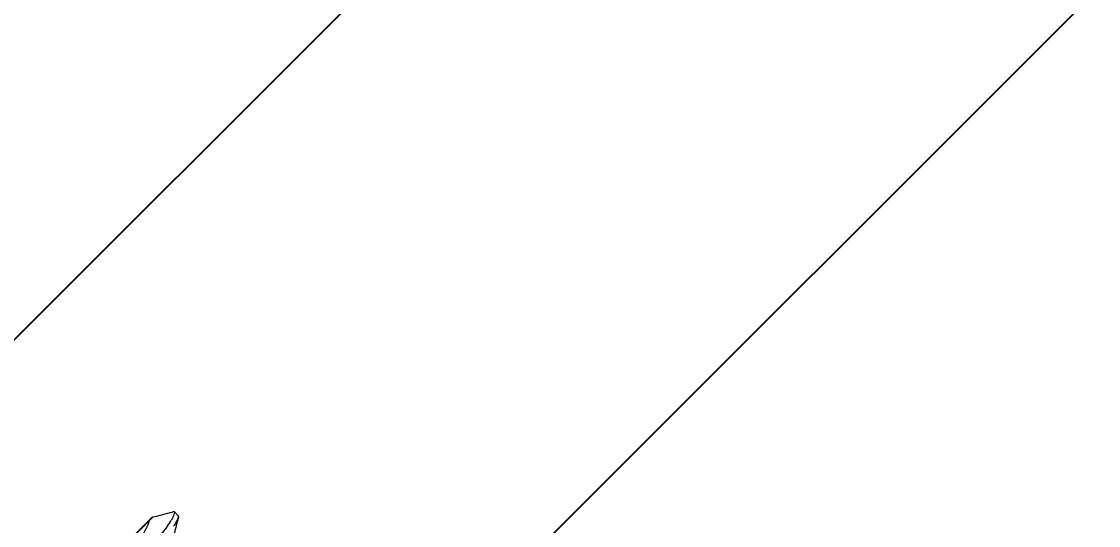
# Model space of a CAD drawing. Header units: inches. Extents: x 129892 to 140765, y 18172 to 24435.
# Drawn here: x 135580.62 to 135607.63, y 22574.25 to 22586.9 of the extents above; entities that cross this region are included whole.
import ezdxf

# ---------------------------------------------------------------- set-up
doc = ezdxf.new("R2010")
doc.units = ezdxf.units.IN
doc.header["$MEASUREMENT"] = 0
doc.header["$PDMODE"] = 66
doc.styles.add('EXCELSIOR', font='dim.shx', dxfattribs={"height": 45})
doc.dimstyles.new('EXCELSIOR', dxfattribs={"dimtxt": 50, "dimasz": 15, "dimexe": 20, "dimexo": 20, "dimgap": 10, "dimtad": 1, "dimdec": 0, "dimtxsty": 'EXCELSIOR', "dimblk": 'OBLIQUE', "dimcen": 2.5, "dimclrd": 1, "dimclre": 1, "dimclrt": 1, "dimadec": 0, "dimazin": 0, "dimtfac": 1, "dimtdec": 0, "dimtofl": 0, "dimtmove": 0, "dimatfit": 3, "dimfxl": 0, "dimlwd": 25, "dimarcsym": 0})

# ---------------------------------------------------------------- blocks, each defined once
blk = doc.blocks.new('_OBLIQUE')
at = {"color": 0, "linetype": 'ByBlock'}
blk.add_line((-0.5, -0.5), (0.5, 0.5), dxfattribs=at)
blk = doc.blocks.new('*D192')
at = {"color": 1, "lineweight": -2}
for p, q in [((136052.146, 23003.956), (136125.614, 22930.487)), ((135581.92, 22533.73), (135655.388, 22460.261))]:
    blk.add_line(p, q, dxfattribs=at)
at = {"color": 1, "lineweight": 25}
blk.add_line((135641.246, 22474.403), (136111.472, 22944.629), dxfattribs=at)
at = {"layer": 'Defpoints', "color": 0}
for p in [(136038.004, 23018.098), (136111.472, 22944.629), (135567.778, 22547.872)]:
    blk.add_point(p, dxfattribs=at)
at = {"color": 1, "lineweight": 25, "xscale": 15, "yscale": 15, "zscale": 15}
for p, rotation in [((136111.472, 22944.629), 44.99999999955784), ((135641.246, 22474.403), 224.9999999995578)]:
    blk.add_blockref('_OBLIQUE', p, dxfattribs=dict(at, rotation=rotation))
at = {"color": 1, "insert": (135853.378, 22732.497), "char_height": 45, "attachment_point": 5, "rotation": 45, "style": 'EXCELSIOR'}
blk.add_mtext('665', dxfattribs=at)
blk = doc.blocks.new('A$C47B607A2')
at = {"color": 7, "linetype": 'Continuous', "lineweight": 15}
blk.add_line((1.566, 0.431), (1.566, 0.298), dxfattribs=at)
at = {"color": 7, "linetype": 'Continuous', "lineweight": 15, "flags": 128}
blk.add_lwpolyline([(1.836, 0.537), (1.802, 0.53), (1.77, 0.523), (1.742, 0.516), (1.716, 0.509), (1.692, 0.501), (1.669, 0.495), (1.649, 0.488), (1.63, 0.48), (1.613, 0.473), (1.598, 0.465), (1.587, 0.458), (1.578, 0.451), (1.571, 0.444), (1.568, 0.437), (1.566, 0.431), (1.566, 0.431)], dxfattribs=at)
blk.add_lwpolyline([(4.286, 0), (2.041, 0)])
at = {"color": 7, "linetype": 'Continuous', "lineweight": 15}
for centre, radius, start, end in [((-20.386, 37.908), 43.42, 300.4151, 301.3338), ((-22.033, -39.953), 46.646, 58.9281, 59.5655)]:
    blk.add_arc(centre, radius, start, end, dxfattribs=at)
for points, knots in [([(4.434, 0.831), (4.434, 0.812), (4.399, 0.789), (4.253, 0.742), (4.143, 0.718), (3.942, 0.684), (3.869, 0.673), (3.718, 0.653), (3.639, 0.643), (3.384, 0.612), (3.192, 0.588), (2.808, 0.54), (2.617, 0.517), (2.361, 0.485), (2.282, 0.476), (2.131, 0.455), (2.058, 0.445), (1.857, 0.411), (1.747, 0.386), (1.601, 0.339), (1.566, 0.317), (1.566, 0.298)], [0, 0, 0, 0, 0.125, 0.125, 0.25, 0.25, 0.3125, 0.3125, 0.375, 0.375, 0.5, 0.5, 0.625, 0.625, 0.6875, 0.6875, 0.75, 0.75, 0.875, 0.875, 1, 1, 1, 1]), ([(3.807, 0.441), (3.803, 0.439), (3.794, 0.433), (3.776, 0.424), (3.753, 0.413), (3.728, 0.403), (3.7, 0.392), (3.67, 0.382), (3.638, 0.372), (3.604, 0.362), (3.569, 0.352), (3.533, 0.343), (3.496, 0.335), (3.458, 0.326), (3.419, 0.318), (3.379, 0.309), (3.337, 0.301), (3.293, 0.292), (3.247, 0.282), (3.199, 0.272), (3.15, 0.262), (3.101, 0.252), (3.051, 0.241), (3.001, 0.231), (2.952, 0.221), (2.904, 0.211), (2.857, 0.201), (2.81, 0.191), (2.764, 0.182), (2.719, 0.173), (2.675, 0.163), (2.633, 0.155), (2.591, 0.146), (2.549, 0.137), (2.509, 0.128), (2.471, 0.119), (2.433, 0.11), (2.398, 0.1), (2.364, 0.09), (2.333, 0.081), (2.304, 0.071), (2.277, 0.061), (2.253, 0.051), (2.23, 0.041), (2.21, 0.031), (2.193, 0.021), (2.178, 0.011), (2.169, 0.004), (2.165, 0), (2.164, 0)], [0, 0, 0, 0, 0.0150223, 0.0350677, 0.0561229, 0.0771961, 0.0982477, 0.1192384, 0.1401296, 0.1608839, 0.1805344, 0.1999978, 0.2192465, 0.2382548, 0.2570152, 0.275888, 0.2950138, 0.3143681, 0.3348597, 0.3555398, 0.3763733, 0.3973235, 0.4183523, 0.4394206, 0.4595321, 0.4796091, 0.4996178, 0.5195248, 0.539298, 0.5589065, 0.5783212, 0.597515, 0.6173579, 0.6369961, 0.6568648, 0.6770011, 0.6973759, 0.7179574, 0.7377653, 0.7576994, 0.7777275, 0.7978159, 0.8179304, 0.8380368, 0.8581007, 0.8780881, 0.8989092, 0.9195735, 0.9221061, 0.9221061, 0.9221061, 0.9221061])]:
    blk.add_open_spline(points, degree=3, knots=knots, dxfattribs=at)
blk.add_open_spline([(1.566, 0.298), (1.566, 0.287), (1.576, 0.277), (1.595, 0.265)], degree=3, dxfattribs=at)

msp = doc.modelspace()

# ---------------------------------------------------------------- linework, layer by layer
msp.add_lwpolyline([(135567.778, 22547.872), (136038.004, 23018.098), (136028.811, 23027.29), (135558.585, 22557.064)], close=True)
at = {"color": 252}
msp.add_arc((135557.003, 22543.996), 675.361, 0.69509, 89.579072, dxfattribs=at)

# ---------------------------------------------------------------- block references
at = {"rotation": 224.9999999999999}
msp.add_blockref('A$C47B607A2', (135585.35, 22575.908), dxfattribs=at)

# ---------------------------------------------------------------- dimensions: what is measured, and where the dimension line sits
dim = msp.add_linear_dim(base=(136111.472, 22944.629), p1=(135567.778, 22547.872), p2=(136038.004, 23018.098), angle=45, dimstyle='EXCELSIOR')
dim.commit()
dim.dimension.update_dxf_attribs({"geometry": '*D192', "text_midpoint": (135853.378, 22732.497)})

doc.saveas('drawing.dxf')
